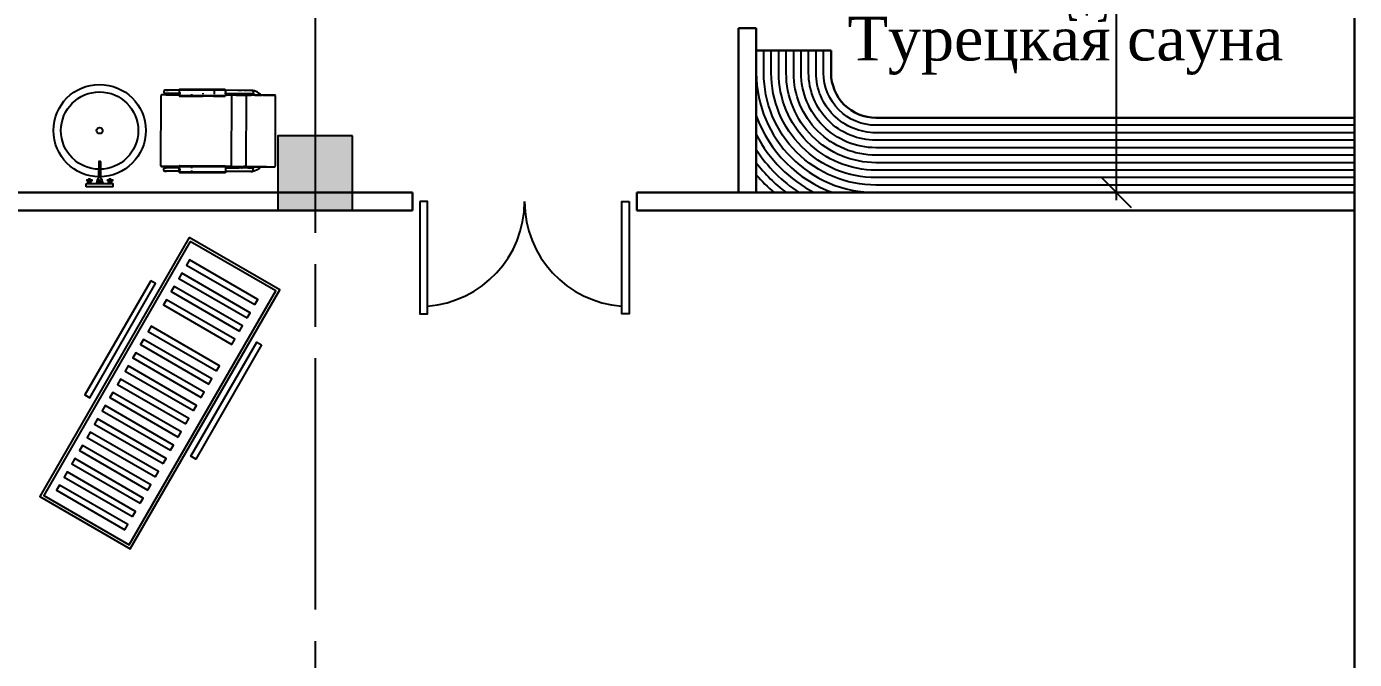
# Model space of a CAD drawing. Header units: inches. Extents: x 2870606 to 3671143, y -733551 to -473558.
# Drawn here: x 3169333 to 3178213, y -618146 to -613915 of the extents above; entities that cross this region are included whole.
import ezdxf

# ---------------------------------------------------------------- set-up
doc = ezdxf.new("R2010")
doc.units = ezdxf.units.IN
doc.header["$MEASUREMENT"] = 0
doc.linetypes.add('ACAD_ISO08W100', pattern=[36, 24, -3, 6, -3])
doc.linetypes.add('ELGO_LTYPE0', pattern=[0])
doc.layers.add('_0', color=7, linetype='Continuous', lineweight=25)
doc.layers.add('ШРИФТ', color=7, linetype='Continuous')
doc.styles.add('GENERATED_STYLE_1', font='times.ttf')
doc.styles.add('J~stule', font='dutch.ttf')
doc.dimstyles.new('J~style', dxfattribs={"dimscale": 100, "dimtxt": 2.5, "dimasz": 2, "dimexe": 0.55, "dimexo": 0.725, "dimtad": 1, "dimdec": 0, "dimdsep": 46, "dimtxsty": 'J~stule', "dimblk": 'OBLIQUE', "dimcen": 2, "dimdle": 0.5, "dimadec": 0, "dimazin": 0, "dimtfac": 1, "dimtdec": 0, "dimtmove": 0, "dimatfit": 3, "dimfxl": 1, "dimarcsym": 0})

# ---------------------------------------------------------------- blocks, each defined once
blk = doc.blocks.new('hrthrth')
at = {"ltscale": 130}
for p, q in [((-595.5, 17292.6), (-595.5, 15292.6)), ((104.5, 17292.6), (-595.5, 17292.6)), ((104.5, 15292.6), (104.5, 17292.6)), ((182.5, 16913.3), (182.5, 16032.2)), ((-595.5, 15292.6), (104.5, 15292.6))]:
    blk.add_line(p, q, dxfattribs=at)
for points in [[(-595.5, 17292.6), (-595.5, 15292.6), (104.5, 15292.6), (104.5, 17292.6)], [(-575.5, 17272.6), (-575.5, 15312.6), (84.5, 15312.6), (84.5, 17272.6)], [(8.4, 17123.4), (8.4, 17163.4), (-519.5, 17163.4), (-519.5, 17123.4)], [(8.4, 17021.1), (8.4, 17061.1), (-519.5, 17061.1), (-519.5, 17021.1)], [(-673.5, 16913.3), (-673.5, 16032.2), (-636.1, 16032.2), (-636.1, 16913.3)], [(8.4, 16918.9), (8.4, 16958.9), (-519.5, 16958.9), (-519.5, 16918.9)], [(182.5, 16913.3), (182.5, 16032.2), (145.1, 16032.2), (145.1, 16913.3)], [(8.4, 16816.6), (8.4, 16856.6), (-519.5, 16856.6), (-519.5, 16816.6)], [(8.4, 16612.1), (8.4, 16652.1), (-519.5, 16652.1), (-519.5, 16612.1)], [(8.4, 16509.9), (8.4, 16549.9), (-519.5, 16549.9), (-519.5, 16509.9)], [(8.4, 16407.6), (8.4, 16447.6), (-519.5, 16447.6), (-519.5, 16407.6)], [(8.4, 16305.4), (8.4, 16345.4), (-519.5, 16345.4), (-519.5, 16305.4)], [(8.4, 16203.1), (8.4, 16243.2), (-519.5, 16243.2), (-519.5, 16203.1)], [(8.4, 16100.9), (8.4, 16140.9), (-519.5, 16140.9), (-519.5, 16100.9)], [(8.4, 15998.6), (8.4, 16038.7), (-519.5, 16038.7), (-519.5, 15998.6)], [(8.4, 15896.4), (8.4, 15936.4), (-519.5, 15936.4), (-519.5, 15896.4)], [(8.4, 15794.1), (8.4, 15834.2), (-519.5, 15834.2), (-519.5, 15794.1)], [(8.4, 15691.9), (8.4, 15731.9), (-519.5, 15731.9), (-519.5, 15691.9)], [(8.4, 15589.6), (8.4, 15629.7), (-519.5, 15629.7), (-519.5, 15589.6)], [(8.4, 15487.4), (8.4, 15527.4), (-519.5, 15527.4), (-519.5, 15487.4)], [(8.4, 15385.1), (8.4, 15425.2), (-519.5, 15425.2), (-519.5, 15385.1)]]:
    blk.add_lwpolyline(points, close=True, dxfattribs=at)
blk = doc.blocks.new('m_107')
at = {"color": 0, "linetype": 'ELGO_LTYPE0'}
for p, q in [((0, 0), (-0.68283, -0.373076)), ((0.74258, 0.032616), (0, 0)), ((1.416588, -0.251578), (0.74258, 0.032616)), ((-1.134776, -1.017952), (-58.4455, -101.648282)), ((-0.68283, -0.373076), (-1.134776, -1.017952)), ((1.732016, -0.43125), (1.416588, -0.251578)), ((1.946688, -0.552558), (1.682616, -0.403308)), ((35.613252, -19.732618), (1.946688, -0.552558)), ((17.803908, -9.587096), (12.757016, -6.711578)), ((12.757016, -6.711578), (16.2416, -8.697128)), ((15.749598, -8.416842), (12.757016, -6.711578)), ((12.757016, -6.711578), (15.59353, -8.32796)), ((14.29472, -7.5881), (12.757016, -6.711578)), ((12.757016, -6.711578), (17.643166, -9.495544)), ((12.757016, -6.711578), (16.032602, -8.578108)), ((12.757016, -6.711578), (15.664244, -8.368206)), ((12.757016, -6.711578), (15.066386, -8.027744)), ((12.757016, -6.711578), (14.192392, -7.529734)), ((18.372442, -9.911536), (17.803908, -9.587096)), ((17.828514, -9.60121), (19.152738, -10.355662)), ((18.161298, -9.790992), (18.542386, -10.008238)), ((18.241216, -9.836768), (18.4752, -9.969902)), ((19.152738, -10.355662), (19.482042, -10.545158)), ((19.211102, -10.38928), (37.234354, -20.65997)), ((19.224216, -10.396908), (29.899598, -16.480492)), ((19.252158, -10.41293), (23.998834, -13.11779)), ((19.258404, -10.416412), (23.79179, -13.00001)), ((19.31739, -10.45041), (22.163058, -12.072276)), ((21.376182, -11.62405), (23.872472, -10.573672)), ((23.872472, -10.573672), (28.972246, -9.873676)), ((28.585912, -15.731668), (29.00839, -15.673828)), ((28.972246, -9.873676), (34.07712, -10.517978)), ((29.00839, -15.673828), (32.612468, -16.127728)), ((32.612468, -16.127728), (35.984564, -17.506074)), ((34.689808, -12.544918), (33.924772, -13.8875)), ((33.924772, -13.8875), (33.933592, -15.442418)), ((33.933592, -15.442418), (34.716178, -16.782808)), ((34.07712, -10.517978), (37.100364, -11.75003)), ((36.02891, -11.754512), (34.689808, -12.544918)), ((34.716178, -16.782808), (35.052348, -16.975784)), ((35.052348, -16.975784), (36.353876, -17.71779)), ((51.56622, -28.831482), (35.613252, -19.732618)), ((35.613252, -19.732618), (47.023632, -26.230478)), ((61.793518, -34.656286), (35.613252, -19.732618)), ((37.584162, -11.748074), (36.02891, -11.754512)), ((36.060524, -17.55042), (36.604882, -17.85941)), ((36.311532, -17.692184), (38.37266, -18.866442)), ((36.353876, -17.71779), (37.125398, -18.15586)), ((36.604882, -17.85941), (37.79707, -18.538474)), ((37.234354, -20.65997), (39.533378, -21.971892)), ((37.921286, -11.938476), (37.584162, -11.748074)), ((37.584162, -11.748074), (38.187886, -12.08906)), ((40.8031, -22.694158), (37.828304, -20.99905)), ((38.9318, -12.513302), (37.921286, -11.938476)), ((38.187886, -12.08906), (38.9318, -12.513302)), ((38.302328, -18.826388), (41.072036, -20.406054)), ((38.554098, -12.29925), (38.9318, -12.51564)), ((38.820316, -12.45098), (38.823414, -12.452172)), ((38.9318, -12.513302), (38.829662, -12.45489)), ((39.47692, -12.823628), (38.9318, -12.513302)), ((38.9318, -12.513302), (39.224388, -12.681054)), ((38.9318, -12.51564), (38.9318, -12.513302)), ((39.224388, -12.681054), (40.31582, -13.30099)), ((39.392376, -12.77542), (40.08379, -13.169336)), ((39.406252, -12.78324), (40.060902, -13.15627)), ((39.436532, -12.800598), (40.012694, -13.128948)), ((40.31582, -13.30099), (42.09919, -14.316606)), ((41.072036, -20.406054), (56.718542, -29.316424)), ((42.09919, -14.316606), (44.372846, -15.612506)), ((44.372846, -15.612506), (75.727512, -33.473062)), ((48.591376, -18.015432), (49.754478, -18.676758)), ((49.754478, -18.676758), (50.561906, -19.137906)), ((-15.643548, -126.03302), (41.665602, -25.40531)), ((5.702544, -138.192606), (63.01036, -37.567614)), ((40.952158, -22.781466), (40.8031, -22.694158)), ((41.582014, -23.235368), (40.952158, -22.781466)), ((41.947462, -23.919534), (41.582014, -23.235368)), ((41.665602, -25.40531), (41.97693, -24.694918)), ((41.97693, -24.694918), (41.947462, -23.919534)), ((41.947462, -23.924826), (45.771648, -26.102732)), ((47.023632, -26.230478), (47.489644, -26.495122)), ((48.600006, -27.129316), (49.523212, -27.653932)), ((49.172068, -25.018786), (50.14043, -25.570534)), ((49.523212, -27.653932), (72.137882, -40.537928)), ((49.78552, -25.368166), (51.152516, -26.14789)), ((51.152516, -26.14789), (53.426362, -27.441596)), ((52.121258, -26.699018), (73.170282, -38.690852)), ((73.170282, -38.690852), (53.673792, -27.582454)), ((56.718542, -29.316424), (72.556258, -38.340044)), ((62.298632, -34.946488), (61.793518, -34.656286)), ((62.92305, -35.40101), (62.298632, -34.946488)), ((63.286686, -36.082266), (62.92305, -35.40101)), ((62.92305, -35.4043), (72.111322, -40.638876)), ((62.971878, -32.879304), (72.861338, -38.514088)), ((63.01036, -37.567614), (63.318348, -36.857032)), ((63.318348, -36.857032), (63.286686, -36.082266)), ((72.072078, -40.789078), (72.22848, -40.19122)), ((72.343922, -41.651392), (72.072078, -40.789078)), ((72.22848, -40.19122), (72.874594, -39.174842)), ((72.22848, -40.19122), (72.521068, -40.977144)), ((72.521068, -40.977144), (72.343922, -41.651392)), ((88.405086, -50.801182), (72.343922, -41.651392)), ((72.343922, -41.651392), (73.203898, -42.143774)), ((72.521068, -40.977144), (73.248244, -39.832448)), ((88.597824, -50.135946), (72.521068, -40.977144)), ((72.861338, -38.514088), (73.170282, -38.690852)), ((72.874594, -39.174842), (73.510552, -38.133812)), ((73.203898, -42.143774), (89.181996, -51.244734)), ((73.510552, -38.133812), (74.133778, -37.075424)), ((74.133778, -37.075424), (74.739028, -36.00316)), ((74.739028, -36.00316), (75.325204, -34.921884)), ((75.325204, -34.921884), (75.887872, -33.839464)), ((75.727512, -33.473062), (75.99473, -33.625412)), ((75.887872, -33.839464), (76.426174, -32.760572)), ((76.426174, -32.760572), (76.85857, -32.315062)), ((77.250768, -32.60393), (76.426174, -32.760572)), ((76.85857, -32.315062), (77.737856, -32.101202)), ((77.737856, -32.101202), (77.250768, -32.60393)), ((77.250768, -32.60393), (143.358374, -70.258044)), ((143.751384, -69.702148), (77.737856, -32.101202)), ((88.405086, -50.801182), (88.597824, -50.135946)), ((104.720498, -60.09612), (88.405086, -50.801182)), ((89.181996, -51.244734), (88.405086, -50.801182)), ((88.597824, -50.135946), (89.318562, -48.98734)), ((121.50407, -68.879318), (88.597824, -50.135946)), ((89.181996, -51.244734), (116.13493, -66.596888)), ((104.943324, -59.44786), (104.720498, -60.09612)), ((104.720498, -60.09612), (121.248436, -69.50922)), ((105.653526, -58.29339), (104.943324, -59.44786)), ((110.114622, -50.54593), (144.088698, -69.892596)), ((122.201158, -67.71779), (122.897244, -66.53323)), ((124.94216, -62.913322), (125.595332, -61.704302)), ((121.248436, -69.50922), (121.50407, -68.879318)), ((121.248436, -69.50922), (138.358736, -79.252958)), ((121.50407, -68.879318), (122.201158, -67.71779)), ((138.630058, -78.632068), (121.50407, -68.879318)), ((138.358736, -79.252958), (138.630058, -78.632068)), ((139.314032, -79.221916), (138.358736, -79.252958)), ((138.358736, -79.252958), (138.69586, -79.443358)), ((139.560558, -78.657436), (138.630058, -78.632068)), ((138.69586, -79.443358), (139.621498, -79.395532)), ((139.314032, -79.221916), (139.560558, -78.657436)), ((139.621498, -79.395532), (139.314032, -79.221916)), ((140.190268, -77.599238), (139.560558, -78.657436)), ((139.621498, -79.395532), (140.780498, -77.320336)), ((163.413478, -92.563676), (139.788676, -79.096126)), ((139.795734, -79.083824), (161.79843, -91.619158)), ((140.820074, -76.520346), (140.190268, -77.599238)), ((140.703154, -75.078152), (141.385126, -73.869942)), ((140.780498, -77.320336), (141.114092, -76.455116)), ((140.815592, -77.229118), (151.962328, -83.578728)), ((141.447878, -75.429486), (140.820074, -76.520346)), ((141.114092, -76.455116), (141.892578, -74.956464)), ((141.385126, -73.869942), (142.056228, -72.659206)), ((142.06853, -74.33009), (141.447878, -75.429486)), ((141.892578, -74.956464), (142.777872, -73.509788)), ((142.679644, -73.228358), (142.06853, -74.33009)), ((143.27693, -72.13106), (142.679644, -73.228358)), ((142.777872, -73.509788), (143.346454, -72.777176)), ((143.85934, -71.044348), (143.27693, -72.13106)), ((143.346454, -72.777176), (144.52405, -70.712518)), ((143.358374, -70.258044), (143.751384, -69.702148)), ((143.358374, -70.258044), (143.85934, -71.044348)), ((143.682434, -72.188282), (154.838038, -78.54514)), ((143.751384, -69.702148), (144.216776, -70.539092)), ((144.088698, -69.892596), (143.751384, -69.702148)), ((144.216776, -70.539092), (143.85934, -71.044348)), ((144.52405, -70.712518), (144.088698, -69.892596)), ((144.216776, -70.539092), (144.52405, -70.712518)), ((151.962328, -83.578728), (156.5969, -86.21993)), ((154.749252, -78.494358), (159.472038, -81.184004)), ((156.5969, -86.21993), (159.915972, -88.109398)), ((160.312128, -88.337134), (159.390594, -87.810372)), ((159.472038, -81.184004), (162.787104, -83.074808)), ((159.475756, -81.18615), (164.515068, -84.057426)), ((159.915972, -88.109398), (161.644508, -89.09397)), ((160.312128, -88.337134), (160.312128, -88.334988)), ((161.648608, -89.096306), (160.312128, -88.337134)), ((164.515068, -84.057426), (161.787272, -82.50451)), ((163.188696, -89.079714), (164.522602, -88.286924)), ((165.286304, -85.391998), (164.515068, -84.057426)), ((164.522602, -88.286924), (165.286304, -86.942386)), ((165.286304, -86.942386), (165.286304, -85.391998)), ((-58.4455, -101.648282), (-58.77304, -102.372074)), ((-58.77304, -102.372074), (-58.751772, -103.152942)), ((-58.751772, -103.152942), (-58.403538, -103.81546)), ((-58.403538, -103.81546), (-57.8135, -104.251956)), ((-57.8135, -104.251956), (-46.47188, -110.712528)), ((-57.282256, -104.553556), (-57.5469, -104.402542)), ((-46.47188, -110.712528), (-57.282256, -104.553556)), ((-57.059192, -104.68049), (-46.47188, -110.712528)), ((-46.47188, -110.712528), (-40.857028, -113.910578)), ((-41.098642, -113.772678), (-46.47188, -110.712528)), ((-46.47188, -110.712528), (-41.329288, -113.640832)), ((-41.843366, -113.347864), (-46.47188, -110.712528)), ((-46.47188, -110.712528), (-12.208032, -130.23324)), ((-46.47188, -110.712528), (-41.00976, -113.82327)), ((-46.47188, -110.712528), (-41.13264, -113.753128)), ((-46.47188, -110.712528), (-41.340446, -113.634968)), ((-46.47188, -110.712528), (-42.553328, -112.943362)), ((-46.47188, -110.712528), (-43.092774, -112.636136)), ((108.33087, -196.658992), (165.630866, -96.041822)), ((161.613894, -89.076566), (161.648608, -89.096306)), ((161.644508, -89.09397), (161.648608, -89.096306)), ((161.648608, -89.096306), (163.188696, -89.079714)), ((161.79843, -91.619158), (164.631034, -93.25919)), ((164.212656, -93.020152), (163.413478, -92.563676)), ((164.744522, -93.32404), (164.212656, -93.020152)), ((164.9117, -93.421696), (164.744522, -93.32404)), ((165.535498, -93.877362), (164.9117, -93.421696)), ((165.900566, -94.559382), (165.535498, -93.877362)), ((165.630866, -96.041822), (165.933562, -95.331478)), ((165.933562, -95.331478), (165.900566, -94.559382)), ((-40.857028, -113.910578), (-40.428924, -114.153908)), ((-40.63282, -114.037894), (-40.07678, -114.354706)), ((-40.487908, -114.12034), (-40.333604, -114.20822)), ((-40.07678, -114.354706), (-39.745902, -114.541434)), ((-40.043782, -114.373254), (-18.42265, -126.686524)), ((-39.95099, -114.42561), (-21.98987, -124.653148)), ((-34.187316, -117.707634), (-39.946698, -114.428328)), ((-39.946698, -114.428328), (-34.207248, -117.696284)), ((-39.879894, -114.465856), (-36.881064, -116.173266)), ((-39.814852, -114.502572), (-38.53712, -115.229892)), ((-37.851572, -115.620326), (-37.48226, -118.304108)), ((-37.48226, -118.304108), (-35.482644, -123.047494)), ((-35.482644, -123.047494), (-32.325792, -127.112722)), ((-29.327154, -120.474242), (-34.187316, -117.707634)), ((-34.167194, -117.719172), (-25.570344, -122.614288)), ((-32.325792, -127.112722), (-29.720114, -129.087114)), ((-30.64494, -119.724034), (-30.47757, -120.121288)), ((-30.47757, -120.121288), (-28.24807, -122.9887)), ((-29.50449, -125.260544), (-30.269526, -126.603126)), ((-30.269526, -126.603126), (-30.26347, -128.15628)), ((-30.26347, -128.15628), (-29.47793, -129.501772)), ((-28.162908, -124.47481), (-29.50449, -125.260544)), ((-28.550576, -130.030298), (-29.47793, -129.501772)), ((-29.47793, -129.501772), (-28.710174, -129.938698)), ((-29.47793, -129.501772), (-28.874444, -129.846096)), ((-29.141998, -129.69141), (-27.840422, -130.436944)), ((-28.874444, -129.846096), (-28.393172, -130.120324)), ((-28.24807, -122.9887), (-25.34027, -125.1873)), ((-28.242396, -130.20668), (-28.235768, -130.211734)), ((-28.235768, -130.211734), (5.608798, -149.492024)), ((-26.610182, -124.4637), (-28.162908, -124.47481)), ((-27.840422, -130.436944), (-26.747654, -131.057262)), ((-27.63009, -130.55353), (-27.586126, -130.578518)), ((-27.086162, -130.86524), (-18.595314, -135.703324)), ((-26.747654, -131.057262), (-24.96562, -132.071876)), ((-26.27344, -124.655484), (-26.610182, -124.4637)), ((-24.971866, -125.3973), (-26.27344, -124.655484)), ((-25.551556, -125.066994), (-24.758434, -125.51875)), ((-25.03867, -125.359392), (-25.006246, -125.37775)), ((-25.018358, -125.37093), (-25.014876, -125.373458)), ((-25.014876, -125.373458), (-22.951792, -126.546526)), ((-24.916792, -125.428532), (-24.971866, -125.3973)), ((-24.96562, -132.071876), (-22.689676, -133.369158)), ((-23.617028, -123.732852), (2.57497, -138.642214)), ((-2.14629, -135.952758), (-23.617028, -123.732852)), ((-23.617028, -123.732852), (0.852348, -137.659406)), ((-23.617028, -123.732852), (-9.145498, -131.965828)), ((-22.951792, -126.546526), (-20.253706, -128.085564)), ((-21.26584, -127.50821), (-17.006254, -129.934596)), ((-20.70117, -127.830314), (-19.87872, -128.298854)), ((-20.52288, -127.93207), (-19.816398, -128.334188)), ((-19.816398, -128.334188), (12.278892, -146.618746)), ((-18.42265, -126.686524), (-18.271494, -126.770114)), ((-18.271494, -126.770114), (-17.55762, -127.078342)), ((-17.55762, -127.078342), (-16.779326, -127.040242)), ((-17.006254, -129.934596), (-16.302346, -130.33576)), ((-16.779326, -127.040242), (-16.097688, -126.666402)), ((-16.775988, -127.038478), (-12.951564, -129.217004)), ((-16.097688, -126.666402), (-15.643548, -126.03302)), ((-14.84766, -131.165074), (-14.77599, -131.205892)), ((-14.637708, -131.28476), (-14.317416, -131.467198)), ((-14.107226, -131.58617), (-13.506078, -131.928158)), ((-13.506078, -131.928158), (-12.559174, -132.467984)), ((-12.559174, -132.467984), (-12.511538, -132.495116)), ((-12.208032, -130.23324), (-3.483628, -135.19101)), ((-3.503322, -135.1799), (-11.739444, -130.49941)), ((-11.739444, -130.49941), (-10.66308, -131.112528)), ((-11.282444, -133.196306), (-10.98008, -133.368778)), ((-10.66308, -131.112528), (-9.70702, -131.657456)), ((-9.70702, -131.657456), (13.244916, -144.732808)), ((-22.689676, -133.369158), (9.34744, -151.622294)), ((-18.595314, -135.703324), (-17.30976, -136.434412)), ((-17.30976, -136.434412), (-16.916036, -136.65843)), ((-15.609598, -137.401962), (-15.421676, -137.509012)), ((-14.540624, -138.011932), (-13.03401, -138.871096)), ((-13.03401, -138.871096), (-10.276174, -140.44199)), ((-11.188696, -133.249616), (-9.14297, -134.415244)), ((-10.276174, -140.44199), (-8.471678, -141.469334)), ((-9.703922, -134.095716), (-9.43303, -134.25002)), ((-5.734396, -136.357258), (-5.686712, -136.384392)), ((2.57497, -138.642214), (3.0787, -138.928746)), ((3.0787, -138.928746), (3.790046, -139.235352)), ((3.790046, -139.235352), (4.56505, -139.19711)), ((3.803302, -139.23478), (13.291788, -144.6383)), ((4.56505, -139.19711), (5.246688, -138.82327)), ((5.246688, -138.82327), (5.702544, -138.192606)), ((9.07674, -152.400588), (9.234764, -151.800012)), ((9.34744, -153.264092), (9.07674, -152.400588)), ((9.234764, -151.800012), (9.880258, -150.78144)), ((9.234764, -151.800012), (9.52654, -152.587126)), ((9.52654, -152.587126), (9.34744, -153.264092)), ((9.34744, -153.264092), (41.864826, -171.46039)), ((42.089224, -170.809412), (9.52654, -152.587126)), ((9.880258, -150.78144), (10.516216, -149.740456)), ((10.516216, -149.740456), (11.13887, -148.680114)), ((12.278892, -146.618746), (10.680438, -145.708036)), ((10.969736, -150.265646), (11.671068, -149.071884)), ((11.13887, -148.680114), (11.744118, -147.60785)), ((11.744118, -147.60785), (12.328292, -146.527146)), ((12.328292, -146.527146), (12.890816, -145.444726)), ((12.352516, -147.861718), (13.012076, -146.644354)), ((12.890816, -145.444726), (13.427116, -144.366406)), ((13.427116, -144.366406), (13.858176, -143.923472)), ((14.251138, -144.210958), (13.427116, -144.366406)), ((13.646842, -145.424842), (14.251138, -144.210958)), ((13.858176, -143.923472), (14.7367, -143.710946)), ((14.7367, -143.710946), (14.251138, -144.210958)), ((14.251138, -144.210958), (46.81368, -162.433004)), ((31.648016, -153.174638), (14.7367, -143.710946)), ((14.7367, -143.710946), (31.648016, -153.174638)), ((30.867196, -152.737712), (47.253514, -161.907242)), ((31.648016, -153.174638), (47.862864, -162.247658)), ((26.394892, -160.471916), (27.10681, -159.296322)), ((27.10681, -159.296322), (27.805664, -158.100794)), ((27.805664, -158.100794), (28.488256, -156.89144)), ((28.488256, -156.89144), (29.149008, -155.674648)), ((41.864826, -171.46039), (42.089224, -170.809412)), ((58.8902, -180.990648), (41.864826, -171.46039)), ((41.864826, -171.46039), (58.462096, -180.750608)), ((42.089224, -170.809412), (42.799378, -169.651602)), ((75.914622, -189.744568), (42.089224, -170.809412)), ((44.881058, -166.064644), (45.545864, -164.849996)), ((46.81368, -162.433004), (46.19236, -163.637732)), ((47.253514, -161.907242), (46.81368, -162.433004)), ((46.81368, -162.433004), (80.640602, -181.36897)), ((81.032038, -180.815838), (47.253514, -161.907242)), ((47.862864, -162.247658), (57.977724, -167.910194)), ((62.154866, -174.147272), (62.809372, -172.939062)), ((58.462096, -180.750608), (75.641776, -190.368174)), ((58.462096, -180.750608), (58.8902, -180.990648)), ((58.8902, -180.990648), (75.979282, -190.558624)), ((75.641776, -190.368174), (75.914622, -189.744568)), ((75.641776, -190.368174), (76.598836, -190.334414)), ((75.979282, -190.558624), (75.641776, -190.368174)), ((76.846458, -189.767408), (75.914622, -189.744568)), ((75.979282, -190.558624), (76.906062, -190.50784)), ((76.598836, -190.334414), (76.846458, -189.767408)), ((76.906062, -190.50784), (76.598836, -190.334414)), ((76.846458, -189.767408), (77.475978, -188.707064)), ((76.906062, -190.50784), (78.065206, -188.432646)), ((77.075386, -190.204714), (87.775756, -196.301984)), ((77.475978, -188.707064), (78.107024, -187.628746)), ((77.98729, -186.188506), (78.66912, -184.980296)), ((78.065206, -188.432646), (78.39842, -187.567614)), ((78.107024, -187.628746), (78.73397, -186.53636)), ((78.39842, -187.567614), (79.179478, -186.061716)), ((78.66912, -184.980296), (79.341222, -183.768176)), ((78.73397, -186.53636), (79.35486, -185.436344)), ((79.179478, -186.061716), (80.06015, -184.620714)), ((79.35486, -185.436344), (79.964066, -184.335564)), ((79.782392, -185.075234), (89.913656, -190.84649)), ((79.964066, -184.335564), (80.562498, -183.238888)), ((80.06015, -184.620714), (80.628492, -183.888482)), ((80.562498, -183.238888), (81.14295, -182.152748)), ((80.628492, -183.888482), (81.80604, -181.823634)), ((80.640602, -181.36897), (81.032038, -180.815838)), ((81.14295, -182.152748), (80.640602, -181.36897)), ((80.959178, -183.3086), (102.569724, -195.619916)), ((99.738646, -193.982648), (80.965996, -183.29687)), ((80.965996, -183.29687), (103.131056, -195.91465)), ((80.965996, -183.29687), (96.906996, -192.369746)), ((81.032038, -180.815838), (81.498814, -181.650208)), ((81.369114, -181.006288), (81.032038, -180.815838)), ((81.498814, -181.650208), (81.14295, -182.152748)), ((81.80604, -181.823634), (81.369114, -181.006288)), ((81.498814, -181.650208), (81.80604, -181.823634)), ((84.405662, -194.381284), (95.726348, -200.83127)), ((84.694148, -187.873458), (94.264842, -193.32404)), ((87.775756, -196.301984), (92.409182, -198.938894)), ((89.913656, -190.84649), (90.637876, -191.259002)), ((89.913656, -190.84649), (89.948416, -190.866804)), ((90.637876, -191.259002), (95.273638, -193.900584)), ((95.726348, -200.83127), (92.303896, -198.878908)), ((94.264842, -193.32404), (96.678496, -194.700432)), ((94.395686, -193.40043), (100.321484, -196.775006)), ((98.98944, -196.016024), (98.641968, -195.818376)), ((100.324012, -196.77639), (98.98944, -196.016024)), ((100.245286, -196.731662), (100.324012, -196.77639)), ((100.324012, -196.77639), (100.255062, -196.737336)), ((101.09725, -198.112916), (100.324012, -196.77639)), ((100.329496, -201.009178), (101.094342, -199.663304)), ((101.094342, -199.663304), (101.09725, -198.112916)), ((102.569724, -195.619916), (105.274964, -197.134018)), ((103.131056, -195.91465), (104.209376, -196.526766)), ((103.754282, -196.268366), (105.540038, -197.284984)), ((104.209376, -196.526766), (105.006838, -196.980476)), ((105.540038, -197.284984), (105.709936, -197.377538)), ((105.709936, -197.377538), (106.420088, -197.680472)), ((106.420088, -197.680472), (107.191802, -197.645138)), ((107.191802, -197.645138), (107.87282, -197.281456)), ((107.87282, -197.281456), (108.33087, -196.658992)), ((95.726348, -200.83127), (97.4535, -201.813124)), ((97.4535, -201.813124), (98.995878, -201.796674)), ((98.995878, -201.796674), (100.329496, -201.009178))]:
    blk.add_line(p, q, dxfattribs=at)
blk = doc.blocks.new('_Oblique')
at = {"color": 0, "linetype": 'ByBlock', "lineweight": -2}
blk.add_line((-0.5, -0.5), (0.5, 0.5), dxfattribs=at)
blk = doc.blocks.new('*D219')
at = {"color": 0, "lineweight": -2, "transparency": 16777216}
for p, q in [((3177211, -612025.2), (3176566.2, -612025.2)), ((3176621.2, -615075.2), (3176621.2, -611975.2)), ((3177211.1, -615025.2), (3176566.2, -615025.2))]:
    blk.add_line(p, q, dxfattribs=at)
at = {"layer": 'Defpoints', "color": 0, "lineweight": 35, "transparency": 16777216}
for p in [(3176621.2, -612025.2), (3177283.5, -612025.2, -5.7), (3177283.6, -615025.2, -30.8)]:
    blk.add_point(p, dxfattribs=at)
at = {"color": 0, "lineweight": -2, "transparency": 16777216, "xscale": 200, "yscale": 200, "zscale": 200}
for p, rotation in [((3176621.2, -612025.2), 90), ((3176621.2, -615025.2), 270)]:
    blk.add_blockref('_Oblique', p, dxfattribs=dict(at, rotation=rotation))
at = {"color": 0, "transparency": 16777216, "insert": (3176431.1, -613525.2), "char_height": 250, "attachment_point": 5, "rotation": 90, "style": 'J~stule'}
blk.add_mtext('3000', dxfattribs=at)

msp = doc.modelspace()

# ---------------------------------------------------------------- hatches: boundary and pattern name
h = msp.add_hatch(color=256)
h.dxf.hatch_style = 1
h.paths.add_polyline_path([(3171513.35, -615145.19), (3171513.35, -614645.19), (3171013.35, -614645.19), (3171013.35, -615145.19)])

# ---------------------------------------------------------------- linework, layer by layer
at = {"lineweight": 30}
for p, q in [((3178213.35, -622422.96, -13.31), (3178213.35, -608545.19, -13.31)), ((3174093.35, -615025.19, -13.31), (3174093.35, -613925.19, -13.31)), ((3174213.35, -613925.19, -4.24), (3174093.35, -613925.19, -4.24)), ((3174213.35, -615025.19, -13.31), (3174213.35, -613925.19, -13.31)), ((3160083.36, -615025.19, -8.05), (3171913.35, -615025.19, -23.85)), ((3171913.35, -615145.19), (3171913.35, -615025.19)), ((3173413.35, -615145.19), (3173413.35, -615025.19)), ((3173413.35, -615025.19, -25.83), (3178213.35, -615025.19, -31.98)), ((3159963.36, -615145.19, -8.35), (3171913.35, -615145.19, -23.92)), ((3173413.35, -615145.19, -25.85), (3178213.35, -615145.19, -31.85))]:
    msp.add_line(p, q, dxfattribs=at)
at = {"color": 252, "linetype": 'ACAD_ISO08W100', "ltscale": 70}
msp.add_line((3171263.35, -608572.99, -13.31), (3171263.35, -645710.97, -13.31), dxfattribs=at)
at = {"color": 252, "lineweight": 30}
msp.add_line((3174213.35, -614075.19, -4.24), (3174713.35, -614075.19, -4.24), dxfattribs=at)
for p, q in [((3169815.25, -614823.61, -20.1), (3169815.19, -614929.16, -20.1)), ((3169830.19, -614929.16, -20.1), (3169830.25, -614823.61, -20.1)), ((3169766.55, -614962.37, -20.1), (3169740.03, -614962.35, -20.1)), ((3169747.68, -614941.73, -20.1), (3169743.93, -614941.73, -20.1)), ((3169747.68, -614945.48, -20.1), (3169743.93, -614945.48, -20.1)), ((3169746.09, -614954.86, -20.1), (3169760.39, -614954.86, -20.1)), ((3169758.93, -614941.74, -20.1), (3169762.68, -614941.74, -20.1)), ((3169758.93, -614945.49, -20.1), (3169762.68, -614945.49, -20.1)), ((3169842.67, -614958.66, -20.1), (3169802.67, -614958.64, -20.1)), ((3169905.3, -614962.45, -20.1), (3169878.78, -614962.43, -20.1)), ((3169886.43, -614941.81, -20.1), (3169882.68, -614941.81, -20.1)), ((3169886.43, -614945.56, -20.1), (3169882.68, -614945.56, -20.1)), ((3169884.84, -614954.94, -20.1), (3169899.14, -614954.95, -20.1)), ((3169897.68, -614941.82, -20.1), (3169901.43, -614941.82, -20.1)), ((3169897.68, -614945.57, -20.1), (3169901.43, -614945.57, -20.1)), ((3169732.66, -614986.1, -20.1), (3169732.67, -614966.1, -20.1)), ((3169912.66, -614986.2, -20.1), (3169732.66, -614986.1, -20.1)), ((3169773.92, -614966.12, -20.1), (3169732.67, -614966.1, -20.1)), ((3169912.67, -614966.2, -20.1), (3169732.67, -614966.1, -20.1)), ((3169850.17, -614966.17, -20.1), (3169795.17, -614966.13, -20.1)), ((3169912.67, -614966.2, -20.1), (3169871.42, -614966.18, -20.1)), ((3169912.66, -614986.2, -20.1), (3169912.67, -614966.2, -20.1))]:
    msp.add_line(p, q)
at = {"color": 253, "elevation": -4.24}
for points in [[(3178213.35, -614975.19), (3175013.35, -614975.19, -0.4142136), (3174263.35, -614225.19), (3174263.35, -614075.19)], [(3178213.35, -614925.19), (3175013.35, -614925.19, -0.4142136), (3174313.35, -614225.19), (3174313.35, -614075.19)], [(3178213.35, -614875.19), (3175013.35, -614875.19, -0.4142136), (3174363.35, -614225.19), (3174363.35, -614075.19)], [(3178213.35, -614825.19), (3175013.35, -614825.19, -0.4142136), (3174413.35, -614225.19), (3174413.35, -614075.19)], [(3178213.35, -614775.19), (3175013.35, -614775.19, -0.4142136), (3174463.35, -614225.19), (3174463.35, -614075.19)], [(3178213.35, -614725.19), (3175013.35, -614725.19, -0.4142136), (3174513.35, -614225.19), (3174513.35, -614075.19)], [(3178213.35, -614675.19), (3175013.35, -614675.19, -0.4142136), (3174563.35, -614225.19), (3174563.35, -614075.19)], [(3178213.35, -614625.19), (3175013.35, -614625.19, -0.4142136), (3174613.35, -614225.19), (3174613.35, -614075.19)], [(3178213.35, -614575.19), (3175013.35, -614575.19, -0.4142136), (3174663.35, -614225.19), (3174663.35, -614075.19)], [(3174213.35, -614225.19, 0.4142133), (3175013.35, -615025.19)], [(3174213.35, -614512.42, 0.2239854), (3174726.12, -615025.19, 0.2239854)], [(3174213.35, -614637.5, 0.1560054), (3174601.04, -615025.19, 0.1560054)], [(3174213.35, -614737.54, 0.108309), (3174501, -615025.19, 0.108309)], [(3174213.35, -614825.19, 0.0710678), (3174413.35, -615025.19, 0.0710678)], [(3174213.35, -614905.26, 0.0404474), (3174333.28, -615025.19, 0.0404474)]]:
    msp.add_lwpolyline(points, format="xyb", dxfattribs=at)
at = {"color": 252, "lineweight": 30, "elevation": -4.24}
msp.add_lwpolyline([(3178213.35, -614525.19), (3175013.35, -614525.19, -0.4142136), (3174713.35, -614225.19), (3174713.35, -614075.19)], format="xyb", dxfattribs=at)
for points, elevation in [([(3171513.35, -614645.19), (3171013.35, -614645.19), (3171013.35, -615145.19), (3171513.35, -615145.19)], -13.31), ([(3169758.93, -614951.11), (3169758.94, -614936.11), (3169747.69, -614936.11), (3169747.68, -614951.11)], -20.1), ([(3169897.68, -614951.19), (3169897.69, -614936.19), (3169886.44, -614936.19), (3169886.43, -614951.19)], -20.1), ([(3171963.35, -615085.19), (3171963.35, -615835.19), (3172013.35, -615835.19), (3172013.35, -615085.19)], -2.85), ([(3173363.35, -615085.19), (3173363.35, -615835.19), (3173313.35, -615835.19), (3173313.35, -615085.19)], -2.85)]:
    msp.add_lwpolyline(points, close=True, dxfattribs=dict(elevation=elevation))
for centre, radius in [((3169821.47, -614610.69, -20.1), 308.59), ((3169821.47, -614610.69, -20.1), 258.59), ((3169821.47, -614610.69, -20.1), 20), ((3169740.18, -614943.6, -20.1), 4.19), ((3169753.31, -614943.61, -20.1), 4.19), ((3169766.43, -614943.62, -20.1), 4.19), ((3169823.23, -614947.3, -20.1), 7.5), ((3169878.93, -614943.68, -20.1), 4.19), ((3169892.06, -614943.69, -20.1), 4.19), ((3169905.18, -614943.7, -20.1), 4.19)]:
    msp.add_circle(centre, radius)
for centre, radius, start, end in [((3169822.75, -614823.61, -20.1), 7.5, 359.966625, 179.966625), ((3169727.06, -614945.47, -20.1), 21.38, 285.221725, 344.711525), ((3169779.56, -614945.5, -20.1), 21.38, 195.221725, 254.711525), ((3169805.72, -614969.2, -20.1), 10.99, 106.116835, 163.816425), ((3169845.57, -614959.44, -20.1), 42.9, 135.078095, 178.92758), ((3169799.78, -614959.42, -20.1), 42.9, 1.005666, 44.855169), ((3169839.61, -614969.22, -20.1), 10.99, 16.116825, 73.816425), ((3169865.81, -614945.55, -20.1), 21.38, 285.221725, 344.711525), ((3169918.31, -614945.58, -20.1), 21.38, 195.221725, 254.711525), ((3171963.35, -615085.19, -2.85), 700, 274.096044, 0), ((3173363.35, -615085.19, -2.85), 700, 180, 265.903956)]:
    msp.add_arc(centre, radius, start, end)

# ---------------------------------------------------------------- block references
at = {"rotation": 330.0000000000001}
msp.add_blockref('hrthrth', (3162290.13, -630599.04), dxfattribs=at)
at = {"layer": '_0', "xscale": 3.999999999999998, "yscale": 3.999999999999998, "zscale": 3.999999999999998, "rotation": 209.4421627449269}
msp.add_blockref('m_107', (3170995, -614851.16, -20.1), dxfattribs=at)

# ---------------------------------------------------------------- texts
at = {"layer": 'ШРИФТ', "style": 'GENERATED_STYLE_1'}
msp.add_text('Турецкая сауна', height=292.5, dxfattribs=at).set_placement((3174824.05, -614141.87))

# ---------------------------------------------------------------- dimensions: what is measured, and where the dimension line sits
dim = msp.add_linear_dim(base=(3176621.15, -612025.19), p1=(3177283.6, -615025.19, -30.79), p2=(3177283.54, -612025.19, -5.72), angle=90, dimstyle='J~style', override={"dimdec": 1, "dimtdec": 1})
dim.commit()
dim.dimension.update_dxf_attribs({"geometry": '*D219', "text_midpoint": (3176431.14, -613525.19)})

doc.saveas('drawing.dxf')
